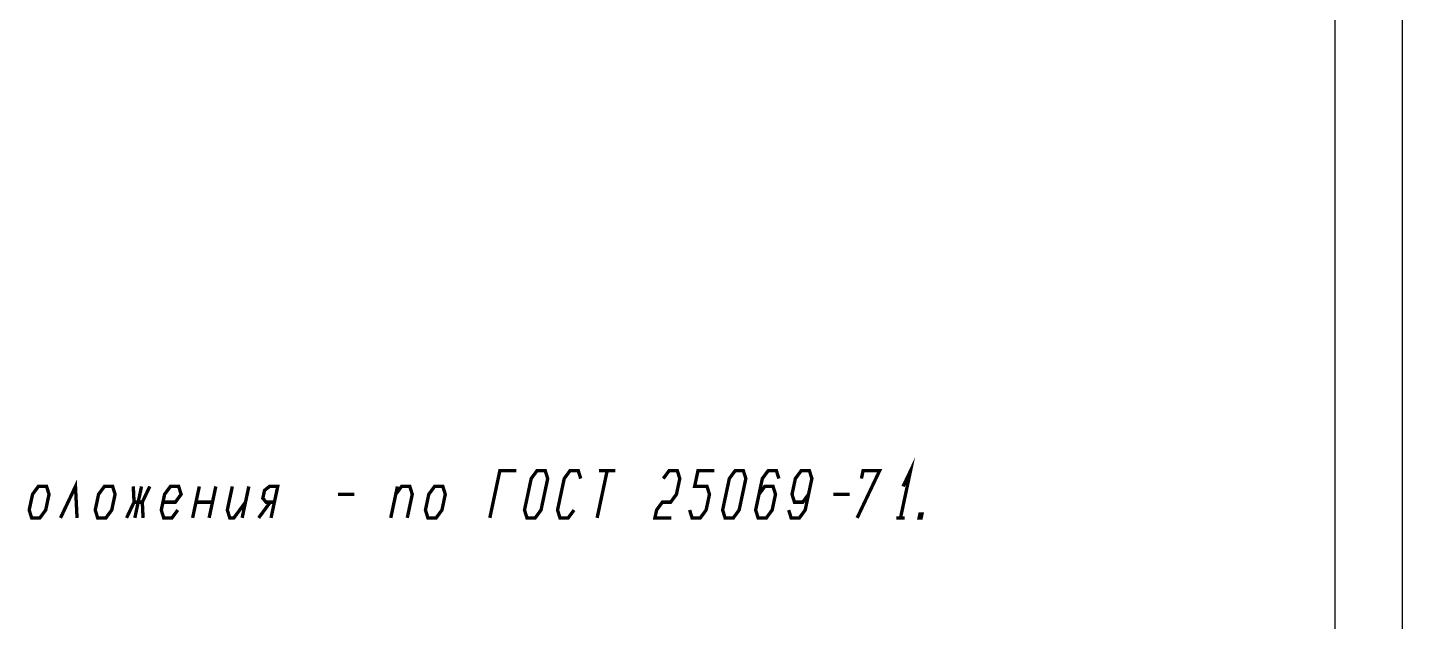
# Model space of a CAD drawing. Header units: millimetres. Extents: x 0 to 1189, y 0 to 841.
# Drawn here: x 1087 to 1189, y 61.1 to 105.1 of the extents above; entities that cross this region are included whole.
import ezdxf

# ---------------------------------------------------------------- set-up
doc = ezdxf.new("R2010")
doc.units = ezdxf.units.MM
doc.header["$LTSCALE"] = 65.395
doc.layers.get('0').update_dxf_attribs({"linetype": 'CONTINUOUS'})

msp = doc.modelspace()

# ---------------------------------------------------------------- linework, layer by layer
at = {"color": 7, "linetype": 'CONTINUOUS'}
for p, q in [((1189, 0), (1189, 841)), ((1184, 5), (1184, 836))]:
    msp.add_line(p, q, dxfattribs=at)
at = {"color": 2, "linetype": 'CONTINUOUS', "const_width": 0.25}
for points in [[(1151.94622, 71.0719117), (1152.5004432, 72.2385871), (1151.7565199, 68.7385791)], [(1089.434603, 68.7385791), (1090.543122, 71.0719117), (1090.6596707, 68.7385791)], [(1121.2846212, 68.7385791), (1122.0286171, 72.2385871), (1123.2536122, 72.2385871)], [(1124.0408602, 68.7385791), (1123.8586349, 69.3219122), (1124.3545838, 71.6552449), (1124.7848561, 72.2385871), (1125.3973536, 72.2385871), (1125.5795789, 71.6552449), (1125.0836301, 69.3219122), (1124.6533578, 68.7385791), (1124.0408602, 68.7385791)], [(1128.0295692, 71.6552449), (1127.8473439, 72.2385871), (1127.2348463, 72.2385871), (1126.804574, 71.6552449), (1126.3086252, 69.3219122), (1126.4908505, 68.7385791), (1127.1034206, 68.7385791), (1127.5336203, 69.3219122)], [(1129.9910853, 72.2385871), (1129.247162, 68.7385791)], [(1129.3785878, 72.2385871), (1130.6035829, 72.2385871)], [(1134.1546173, 71.6552449), (1134.584817, 72.2385871), (1135.1973146, 72.2385871), (1135.3796124, 71.6552449), (1135.131638, 70.4885786), (1134.7013657, 69.9052454), (1134.0888682, 69.9052454), (1133.6585959, 69.3219122), (1133.534645, 68.7385791), (1134.7596401, 68.7385791)], [(1136.1086587, 69.3219122), (1136.290884, 68.7385791), (1136.9033815, 68.7385791), (1137.3336538, 69.3219122), (1137.5816282, 70.4885786), (1137.3993304, 71.0719117), (1136.480584, 71.0719117), (1136.7285585, 72.2385871), (1137.9535536, 72.2385871)], [(1138.7408742, 68.7385791), (1138.5586489, 69.3219122), (1139.0545978, 71.6552449), (1139.4848701, 72.2385871), (1140.0973676, 72.2385871), (1140.2795929, 71.6552449), (1139.783644, 69.3219122), (1139.3533718, 68.7385791), (1138.7408742, 68.7385791)], [(1142.7295831, 71.6552449), (1142.5473578, 72.2385871), (1141.9348603, 72.2385871), (1141.504588, 71.6552449), (1141.0086392, 69.3219122), (1141.1908644, 68.7385791), (1141.803362, 68.7385791), (1142.2336343, 69.3219122), (1142.4816087, 70.4885786), (1142.2993834, 71.0719117), (1141.6868859, 71.0719117), (1141.2566136, 70.4885786)], [(1143.4586294, 69.3219122), (1143.6408547, 68.7385791), (1144.2533522, 68.7385791), (1144.6836245, 69.3219122), (1145.1795734, 71.6552449), (1144.9973481, 72.2385871), (1144.3848505, 72.2385871), (1143.9545782, 71.6552449), (1143.7066038, 70.4885786), (1143.8889017, 69.9052454), (1144.5013992, 69.9052454), (1144.9315989, 70.4885786)], [(1148.5409077, 68.7385791), (1150.2035773, 72.2385871), (1148.9785822, 72.2385871), (1148.8545587, 71.6552449)], [(1087.1086363, 69.3219122), (1087.2908616, 68.7385791), (1087.9033591, 68.7385791), (1088.3336314, 69.3219122), (1088.5816058, 70.4885786), (1088.3993806, 71.0719117), (1087.786883, 71.0719117), (1087.3566107, 70.4885786), (1087.1086363, 69.3219122)], [(1092.0086168, 69.3219122), (1092.1909146, 68.7385791), (1092.8034122, 68.7385791), (1093.2336119, 69.3219122), (1093.4815863, 70.4885786), (1093.299361, 71.0719117), (1092.6868635, 71.0719117), (1092.2565912, 70.4885786), (1092.0086168, 69.3219122)], [(1094.3346561, 68.7385791), (1094.8888793, 69.9052454), (1094.8306049, 71.0719117)], [(1095.4431025, 71.0719117), (1094.9471536, 68.7385791)], [(1096.0556, 71.0719117), (1095.5013768, 69.9052454), (1095.5596512, 68.7385791)], [(1097.0326207, 69.9052454), (1097.9513671, 69.9052454), (1098.3816393, 70.4885786), (1098.1993415, 71.0719117), (1097.5868439, 71.0719117), (1097.1566442, 70.4885786), (1096.9085972, 69.3219122), (1097.0908951, 68.7385791), (1097.7033926, 68.7385791), (1098.1335923, 69.3219122)], [(1099.2346365, 68.7385791), (1099.7305854, 71.0719117)], [(1100.9555805, 71.0719117), (1100.4596317, 68.7385791)], [(1102.1805756, 71.0719117), (1101.8086503, 69.3219122), (1101.9908755, 68.7385791), (1102.2971243, 68.7385791), (1103.1575963, 69.9052454)], [(1103.4055707, 71.0719117), (1102.9096219, 68.7385791)], [(1105.0533633, 68.7385791), (1105.5493848, 71.0719117), (1104.9368872, 71.0719117), (1104.5685904, 70.7802497), (1104.4446395, 70.1969165), (1104.6888402, 69.9052454), (1105.3013378, 69.9052454)], [(1110.019093, 70.4885786), (1111.2440881, 70.4885786)], [(1113.9346505, 68.7385791), (1114.4305994, 71.0719117)], [(1114.3065759, 70.4885786), (1114.7368481, 71.0719117), (1115.3493457, 71.0719117), (1115.5316436, 70.4885786), (1115.1596456, 68.7385791)], [(1116.5085917, 69.3219122), (1116.6908895, 68.7385791), (1117.3033871, 68.7385791), (1117.7336594, 69.3219122), (1117.9816338, 70.4885786), (1117.7993359, 71.0719117), (1117.1868384, 71.0719117), (1116.7566387, 70.4885786), (1116.5085917, 69.3219122)], [(1146.7690916, 70.4885786), (1147.9940867, 70.4885786)], [(1094.8888793, 69.9052454), (1095.5013768, 69.9052454)], [(1099.482611, 69.9052454), (1100.7076061, 69.9052454)], [(1104.134617, 68.7385791), (1104.995089, 69.9052454)], [(1151.4502711, 68.7385791), (1152.0627687, 68.7385791)], [(1153.2877638, 68.7385791), (1153.1346394, 68.7385791), (1153.1966149, 69.0302502), (1153.3497393, 69.0302502), (1153.2877638, 68.7385791)]]:
    msp.add_lwpolyline(points, dxfattribs=at)

doc.saveas('drawing.dxf')
